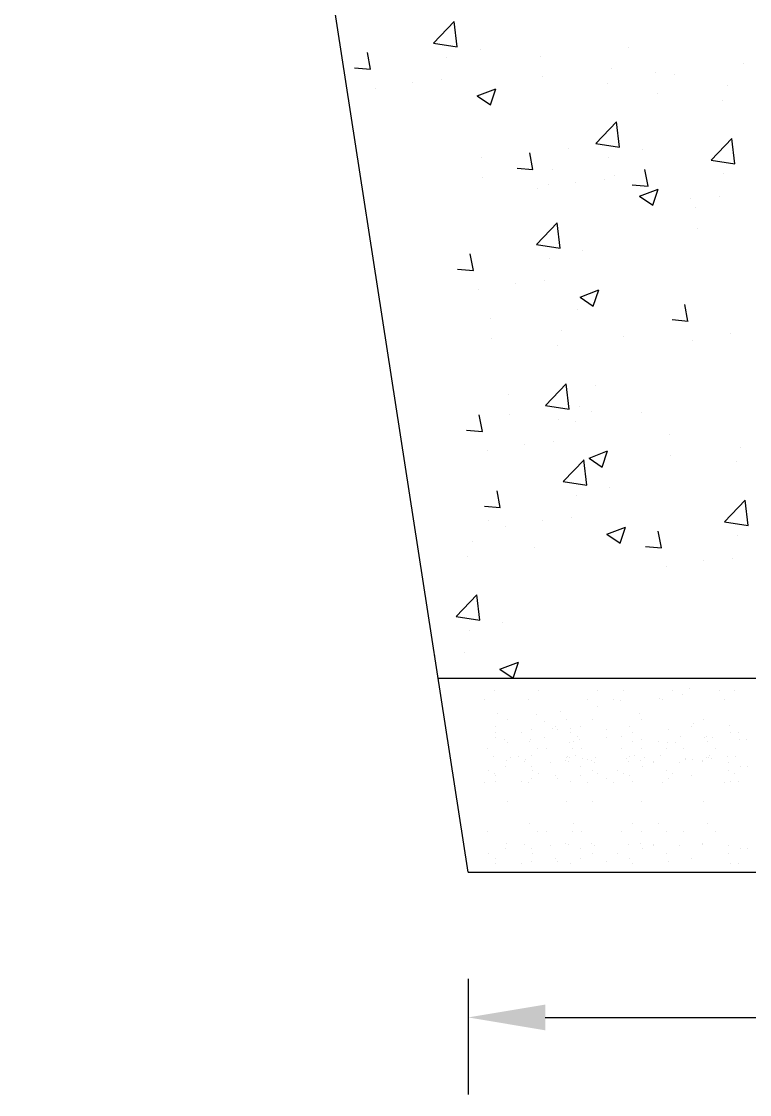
# Model space of a CAD drawing. Header units: millimetres. Extents: x 2 to 5882, y 1831 to 3462.
# Drawn here: x 5561.45 to 5580.34, y 2622.51 to 2650.34 of the extents above; entities that cross this region are included whole.
import ezdxf

# ---------------------------------------------------------------- set-up
doc = ezdxf.new("R2010")
doc.units = ezdxf.units.MM
doc.layers.add('尺寸标注', color=4, linetype='Continuous')
doc.layers.add('标注', color=4, linetype='Continuous')

# ---------------------------------------------------------------- blocks, each defined once
blk = doc.blocks.new('DIM')
at = {"layer": '尺寸标注', "ltscale": 0.01}
blk.add_solid([(-1, -0.167), (-1, 0.167), (0, 0)], dxfattribs=at)

msp = doc.modelspace()

# ---------------------------------------------------------------- linework, layer by layer
at = {"color": 1}
for p, q in [((5573.03796, 2628.27674), (5561.44906, 2703.23774)), ((5572.2603, 2633.30691), (5601.05889, 2633.30691)), ((5573.03796, 2628.27674), (5600.28123, 2628.27674))]:
    msp.add_line(p, q, dxfattribs=at)
at = {"layer": '尺寸标注', "color": 7}
for p, q in [((5572.13777, 2649.77681), (5572.67546, 2650.33721)), ((5572.75106, 2649.68172), (5572.67479, 2650.33733)), ((5572.13777, 2649.77681), (5572.75173, 2649.68159)), ((5570.50295, 2649.09883), (5570.42312, 2649.53155)), ((5573.3449, 2649.62442), (5573.3449, 2649.62442)), ((5577.18969, 2649.67281), (5577.18969, 2649.67281)), ((5572.47055, 2649.41387), (5572.47055, 2649.41387)), ((5574.92212, 2649.43808), (5574.92212, 2649.43808)), ((5580.17696, 2649.24522), (5580.17696, 2649.24522)), ((5570.09098, 2649.13491), (5570.5036, 2649.09881)), ((5574.96007, 2648.90121), (5574.96007, 2648.90121)), ((5576.7682, 2649.10974), (5576.7682, 2649.10974)), ((5577.9094, 2649.01049), (5577.9094, 2649.01049)), ((5578.38459, 2648.95416), (5578.38459, 2648.95416)), ((5570.62661, 2648.60609), (5570.62661, 2648.60609)), ((5571.60254, 2648.76598), (5571.60254, 2648.76598)), ((5572.35481, 2648.83361), (5572.35481, 2648.83361)), ((5576.65639, 2648.72664), (5576.65639, 2648.72664)), ((5579.75547, 2648.68215), (5579.75547, 2648.68215)), ((5573.2705, 2648.41012), (5573.75386, 2648.59567)), ((5573.2705, 2648.41012), (5573.61389, 2648.1785)), ((5573.61322, 2648.17851), (5573.7532, 2648.59568)), ((5577.94734, 2648.47362), (5577.94734, 2648.47362)), ((5579.64367, 2648.29905), (5579.64367, 2648.29905)), ((5576.35147, 2647.17458), (5576.88917, 2647.73498)), ((5576.96476, 2647.07948), (5576.88849, 2647.7351)), ((5579.33874, 2646.74699), (5579.87644, 2647.30739)), ((5579.95204, 2646.65189), (5579.87577, 2647.30751)), ((5575.64664, 2647.05506), (5575.64664, 2647.05506)), ((5576.35147, 2647.17458), (5576.96544, 2647.07936)), ((5577.5586, 2647.02219), (5577.5586, 2647.02219)), ((5573.37907, 2646.82033), (5573.37907, 2646.82033)), ((5574.71665, 2646.49659), (5574.63683, 2646.92932)), ((5576.68425, 2646.81164), (5576.68425, 2646.81164)), ((5579.33874, 2646.74699), (5579.95271, 2646.65177)), ((5574.30468, 2646.53268), (5574.71731, 2646.49658)), ((5575.22515, 2646.492), (5575.22515, 2646.492)), ((5577.70392, 2646.069), (5577.6241, 2646.50173)), ((5579.67153, 2646.38405), (5579.67153, 2646.38405)), ((5573.41702, 2646.28347), (5573.41702, 2646.28347)), ((5575.11335, 2646.1089), (5575.11335, 2646.1089)), ((5575.81625, 2646.16374), (5575.81625, 2646.16374)), ((5576.56852, 2646.23138), (5576.56852, 2646.23138)), ((5576.84154, 2646.33642), (5576.84154, 2646.33642)), ((5577.29195, 2646.10509), (5577.70458, 2646.06899)), ((5574.84032, 2646.00385), (5574.84032, 2646.00385)), ((5577.4842, 2645.80789), (5577.96757, 2645.99343)), ((5577.82693, 2645.57628), (5577.9669, 2645.99345)), ((5577.4842, 2645.80789), (5577.82759, 2645.57627)), ((5577.82759, 2645.57627), (5577.82759, 2645.57627)), ((5578.80352, 2645.73615), (5578.80352, 2645.73615)), ((5579.55579, 2645.80379), (5579.55579, 2645.80379)), ((5578.94619, 2645.51151), (5578.94619, 2645.51151)), ((5574.80842, 2644.55684), (5575.34612, 2645.11723)), ((5575.42171, 2644.46174), (5575.34544, 2645.11735)), ((5578.98413, 2644.97465), (5578.98413, 2644.97465)), ((5574.80842, 2644.55684), (5575.42239, 2644.46162)), ((5573.1736, 2643.87885), (5573.09378, 2644.31157)), ((5575.1412, 2644.19389), (5575.1412, 2644.19389)), ((5576.01555, 2644.40444), (5576.01555, 2644.40444)), ((5572.76163, 2643.91493), (5573.17426, 2643.87883)), ((5575.02547, 2643.61363), (5575.02547, 2643.61363)), ((5573.29727, 2643.38611), (5573.29727, 2643.38611)), ((5574.2732, 2643.546), (5574.2732, 2643.546)), ((5575.94115, 2643.19014), (5576.42452, 2643.37569)), ((5576.28388, 2642.95853), (5576.42385, 2643.3757)), ((5575.94115, 2643.19014), (5576.28454, 2642.95852)), ((5575.87887, 2642.87908), (5575.87887, 2642.87908)), ((5578.74072, 2642.57003), (5578.6609, 2643.00275)), ((5573.6113, 2642.64435), (5573.6113, 2642.64435)), ((5578.32875, 2642.60611), (5578.74138, 2642.57001)), ((5575.45738, 2642.31601), (5575.45738, 2642.31601)), ((5579.84032, 2642.23718), (5579.84032, 2642.23718)), ((5573.64925, 2642.10748), (5573.64925, 2642.10748)), ((5575.34558, 2641.93291), (5575.34558, 2641.93291)), ((5577.07377, 2642.16043), (5577.07377, 2642.16043)), ((5578.86439, 2642.07729), (5578.86439, 2642.07729)), ((5575.04065, 2640.38085), (5575.57835, 2640.94125)), ((5575.65394, 2640.28575), (5575.57767, 2640.94137)), ((5576.34333, 2640.90708), (5576.34333, 2640.90708)), ((5574.07576, 2640.67235), (5574.07576, 2640.67235)), ((5575.04065, 2640.38085), (5575.65462, 2640.28563)), ((5575.92184, 2640.34402), (5575.92184, 2640.34402)), ((5573.40583, 2639.70286), (5573.32601, 2640.13559)), ((5574.11371, 2640.13549), (5574.11371, 2640.13549)), ((5575.37343, 2640.01791), (5575.37343, 2640.01791)), ((5576.24778, 2640.22846), (5576.24778, 2640.22846)), ((5577.53823, 2640.18844), (5577.53823, 2640.18844)), ((5572.99386, 2639.73895), (5573.40649, 2639.70285)), ((5575.81003, 2639.96092), (5575.81003, 2639.96092)), ((5575.2577, 2639.43765), (5575.2577, 2639.43765)), ((5578.25592, 2639.62836), (5578.25592, 2639.62836)), ((5573.5295, 2639.21013), (5573.5295, 2639.21013)), ((5574.50543, 2639.37002), (5574.50543, 2639.37002)), ((5576.17338, 2639.01416), (5576.65675, 2639.1997)), ((5576.51611, 2638.78255), (5576.65608, 2639.19972)), ((5580.102, 2639.30002), (5580.102, 2639.30002)), ((5575.50511, 2638.40886), (5576.04281, 2638.96925)), ((5576.1184, 2638.31376), (5576.04213, 2638.96937)), ((5576.17338, 2639.01416), (5576.51677, 2638.78254)), ((5578.29387, 2639.0915), (5578.29387, 2639.0915)), ((5579.9902, 2638.91692), (5579.9902, 2638.91692)), ((5575.50511, 2638.40886), (5576.11908, 2638.31364)), ((5573.87029, 2637.73087), (5573.79047, 2638.16359)), ((5575.83789, 2638.04591), (5575.83789, 2638.04591)), ((5576.71224, 2638.25647), (5576.71224, 2638.25647)), ((5573.45832, 2637.76695), (5573.87095, 2637.73085)), ((5579.68527, 2637.36486), (5580.22297, 2637.92526)), ((5580.29856, 2637.26977), (5580.22229, 2637.92538)), ((5573.56606, 2637.40345), (5573.56606, 2637.40345)), ((5573.99396, 2637.23813), (5573.99396, 2637.23813)), ((5574.96989, 2637.39802), (5574.96989, 2637.39802)), ((5575.72216, 2637.46565), (5575.72216, 2637.46565)), ((5576.63784, 2637.04216), (5577.12121, 2637.22771)), ((5576.98057, 2636.81056), (5577.12054, 2637.22772)), ((5579.68527, 2637.36486), (5580.29924, 2637.26964)), ((5576.63784, 2637.04216), (5576.98123, 2636.81054)), ((5578.05045, 2636.68688), (5577.97063, 2637.1196)), ((5580.01805, 2637.00192), (5580.01805, 2637.00192)), ((5573.14457, 2636.84039), (5573.14457, 2636.84039)), ((5574.76097, 2636.68481), (5574.76097, 2636.68481)), ((5577.63848, 2636.72296), (5578.05111, 2636.68686)), ((5573.03277, 2636.45729), (5573.03277, 2636.45729)), ((5579.90232, 2636.42166), (5579.90232, 2636.42166)), ((5578.17412, 2636.19414), (5578.17412, 2636.19414)), ((5579.15005, 2636.35403), (5579.15005, 2636.35403)), ((5572.72784, 2634.90523), (5573.26554, 2635.46562)), ((5573.34114, 2634.81013), (5573.26487, 2635.46574)), ((5572.72784, 2634.90523), (5573.34181, 2634.81001)), ((5573.93497, 2634.75284), (5573.93497, 2634.75284)), ((5573.06062, 2634.54228), (5573.06062, 2634.54228)), ((5572.19262, 2633.89439), (5572.19262, 2633.89439)), ((5572.94489, 2633.96202), (5572.94489, 2633.96202)), ((5573.86057, 2633.53853), (5574.34394, 2633.72408)), ((5574.2033, 2633.30693), (5574.34328, 2633.72409)), ((5573.86057, 2633.53853), (5574.20396, 2633.30691)), ((5578.78312, 2633.03053), (5578.78312, 2633.03053)), ((5573.4535, 2632.74548), (5573.4535, 2632.74548)), ((5573.72658, 2632.97738), (5573.72658, 2632.97738)), ((5574.59117, 2632.74548), (5574.59117, 2632.74548)), ((5574.86425, 2632.97738), (5574.86425, 2632.97738)), ((5576.13037, 2632.74548), (5576.13037, 2632.74548)), ((5576.40345, 2632.97738), (5576.40345, 2632.97738)), ((5576.79958, 2632.74548), (5576.79958, 2632.74548)), ((5577.07266, 2632.97738), (5577.07266, 2632.97738)), ((5577.99673, 2632.78975), (5577.99673, 2632.78975)), ((5578.07109, 2632.74548), (5578.07109, 2632.74548)), ((5578.34417, 2632.97738), (5578.34417, 2632.97738)), ((5578.6106, 2632.87056), (5578.6106, 2632.87056)), ((5579.5694, 2632.99679), (5579.5694, 2632.99679)), ((5579.67721, 2632.74548), (5579.67721, 2632.74548)), ((5579.95029, 2632.97738), (5579.95029, 2632.97738)), ((5576.39483, 2632.57885), (5576.39483, 2632.57885)), ((5576.98199, 2632.71846), (5576.98199, 2632.71846)), ((5573.80663, 2632.39495), (5573.80663, 2632.39495)), ((5574.05238, 2632.23937), (5574.05238, 2632.23937)), ((5574.82216, 2632.37181), (5574.82216, 2632.37181)), ((5575.02044, 2632.19463), (5575.02044, 2632.19463)), ((5575.43603, 2632.45262), (5575.43603, 2632.45262)), ((5575.59158, 2632.23937), (5575.59158, 2632.23937)), ((5576.26079, 2632.23937), (5576.26079, 2632.23937)), ((5577.47933, 2632.40163), (5577.47933, 2632.40163)), ((5577.53231, 2632.23937), (5577.53231, 2632.23937)), ((5579.13842, 2632.23937), (5579.13842, 2632.23937)), ((5573.75435, 2632.04988), (5573.75435, 2632.04988)), ((5574.67969, 2631.96906), (5574.67969, 2631.96906)), ((5575.23782, 2631.99544), (5575.23782, 2631.99544)), ((5575.29356, 2632.04988), (5575.29356, 2632.04988)), ((5575.3489, 2631.96906), (5575.3489, 2631.96906)), ((5575.6996, 2632.00976), (5575.6996, 2632.00976)), ((5575.96277, 2632.04988), (5575.96277, 2632.04988)), ((5576.62041, 2631.96906), (5576.62041, 2631.96906)), ((5577.23428, 2632.04988), (5577.23428, 2632.04988)), ((5578.22653, 2631.96906), (5578.22653, 2631.96906)), ((5578.8404, 2632.04988), (5578.8404, 2632.04988)), ((5578.88492, 2632.12452), (5578.88492, 2632.12452)), ((5579.80915, 2632.09035), (5579.80915, 2632.09035)), ((5573.747, 2631.75817), (5573.747, 2631.75817)), ((5573.75891, 2631.905), (5573.75891, 2631.905)), ((5573.97629, 2631.70581), (5573.97629, 2631.70581)), ((5574.05971, 2631.63194), (5574.05971, 2631.63194)), ((5574.42812, 2631.905), (5574.42812, 2631.905)), ((5574.62735, 2631.66985), (5574.62735, 2631.66985)), ((5574.6455, 2631.70581), (5574.6455, 2631.70581)), ((5575.01851, 2631.75817), (5575.01851, 2631.75817)), ((5575.66583, 2631.63194), (5575.66583, 2631.63194)), ((5575.69963, 2631.905), (5575.69963, 2631.905)), ((5575.76501, 2631.66985), (5575.76501, 2631.66985)), ((5575.87075, 2631.80072), (5575.87075, 2631.80072)), ((5575.91701, 2631.70581), (5575.91701, 2631.70581)), ((5576.62463, 2631.75817), (5576.62463, 2631.75817)), ((5577.00842, 2631.80072), (5577.00842, 2631.80072)), ((5577.30422, 2631.66985), (5577.30422, 2631.66985)), ((5577.30575, 2631.905), (5577.30575, 2631.905)), ((5577.52313, 2631.70581), (5577.52313, 2631.70581)), ((5577.97343, 2631.66985), (5577.97343, 2631.66985)), ((5578.20885, 2631.63194), (5578.20885, 2631.63194)), ((5578.40962, 2631.63194), (5578.40962, 2631.63194)), ((5578.54762, 2631.80072), (5578.54762, 2631.80072)), ((5579.16765, 2631.75817), (5579.16765, 2631.75817)), ((5579.21683, 2631.80072), (5579.21683, 2631.80072)), ((5579.24494, 2631.66985), (5579.24494, 2631.66985)), ((5579.36842, 2631.75817), (5579.36842, 2631.75817)), ((5579.84878, 2631.905), (5579.84878, 2631.905)), ((5580.04955, 2631.905), (5580.04955, 2631.905)), ((5580.06616, 2631.70581), (5580.06616, 2631.70581)), ((5580.26693, 2631.70581), (5580.26693, 2631.70581)), ((5573.52901, 2631.48159), (5573.52901, 2631.48159)), ((5574.84473, 2631.47066), (5574.84473, 2631.47066)), ((5575.06821, 2631.48159), (5575.06821, 2631.48159)), ((5575.73742, 2631.48159), (5575.73742, 2631.48159)), ((5575.98239, 2631.47066), (5575.98239, 2631.47066)), ((5577.00894, 2631.48159), (5577.00894, 2631.48159)), ((5577.5216, 2631.47066), (5577.5216, 2631.47066)), ((5578.19081, 2631.47066), (5578.19081, 2631.47066)), ((5578.61505, 2631.48159), (5578.61505, 2631.48159)), ((5579.46232, 2631.47066), (5579.46232, 2631.47066)), ((5573.68324, 2631.28772), (5573.68324, 2631.28772)), ((5574.02634, 2631.16475), (5574.02634, 2631.16475)), ((5574.12667, 2631.23719), (5574.12667, 2631.23719)), ((5574.35245, 2631.28772), (5574.35245, 2631.28772)), ((5574.50943, 2631.13362), (5574.50943, 2631.13362)), ((5574.51951, 2631.19782), (5574.51951, 2631.19782)), ((5574.67907, 2631.29439), (5574.67907, 2631.29439)), ((5575.17739, 2631.11676), (5575.17739, 2631.11676)), ((5575.56555, 2631.16475), (5575.56555, 2631.16475)), ((5575.59702, 2631.25435), (5575.59702, 2631.25435)), ((5575.62396, 2631.28772), (5575.62396, 2631.28772)), ((5575.6471, 2631.13362), (5575.6471, 2631.13362)), ((5575.66587, 2631.23719), (5575.66587, 2631.23719)), ((5575.81673, 2631.29439), (5575.81673, 2631.29439)), ((5576.00591, 2631.22272), (5576.00591, 2631.22272)), ((5576.12563, 2631.19782), (5576.12563, 2631.19782)), ((5576.23475, 2631.16475), (5576.23475, 2631.16475)), ((5576.31505, 2631.11676), (5576.31505, 2631.11676)), ((5576.33508, 2631.23719), (5576.33508, 2631.23719)), ((5577.14358, 2631.22272), (5577.14358, 2631.22272)), ((5577.1863, 2631.13362), (5577.1863, 2631.13362)), ((5577.23008, 2631.28772), (5577.23008, 2631.28772)), ((5577.35594, 2631.29439), (5577.35594, 2631.29439)), ((5577.50627, 2631.16475), (5577.50627, 2631.16475)), ((5577.6066, 2631.23719), (5577.6066, 2631.23719)), ((5577.85426, 2631.11676), (5577.85426, 2631.11676)), ((5577.85551, 2631.13362), (5577.85551, 2631.13362)), ((5578.02515, 2631.29439), (5578.02515, 2631.29439)), ((5578.52347, 2631.11676), (5578.52347, 2631.11676)), ((5578.66866, 2631.19782), (5578.66866, 2631.19782)), ((5578.68278, 2631.22272), (5578.68278, 2631.22272)), ((5578.86943, 2631.19782), (5578.86943, 2631.19782)), ((5579.11238, 2631.16475), (5579.11238, 2631.16475)), ((5579.12703, 2631.13362), (5579.12703, 2631.13362)), ((5579.21271, 2631.23719), (5579.21271, 2631.23719)), ((5579.26972, 2631.26102), (5579.26972, 2631.26102)), ((5579.29666, 2631.29439), (5579.29666, 2631.29439)), ((5579.35199, 2631.22272), (5579.35199, 2631.22272)), ((5579.77311, 2631.28772), (5579.77311, 2631.28772)), ((5579.79498, 2631.11676), (5579.79498, 2631.11676)), ((5579.97388, 2631.28772), (5579.97388, 2631.28772)), ((5573.57549, 2630.90586), (5573.57549, 2630.90586)), ((5573.72658, 2630.83803), (5573.72658, 2630.83803)), ((5574.00098, 2631.01885), (5574.00098, 2631.01885)), ((5574.67019, 2631.01885), (5574.67019, 2631.01885)), ((5574.71315, 2630.90586), (5574.71315, 2630.90586)), ((5574.86425, 2630.83803), (5574.86425, 2630.83803)), ((5575.9417, 2631.01885), (5575.9417, 2631.01885)), ((5576.25236, 2630.90586), (5576.25236, 2630.90586)), ((5576.40345, 2630.83803), (5576.40345, 2630.83803)), ((5576.92157, 2630.90586), (5576.92157, 2630.90586)), ((5577.07266, 2630.83803), (5577.07266, 2630.83803)), ((5577.54782, 2631.01885), (5577.54782, 2631.01885)), ((5578.19308, 2630.90586), (5578.19308, 2630.90586)), ((5578.34417, 2630.83803), (5578.34417, 2630.83803)), ((5579.7992, 2630.90586), (5579.7992, 2630.90586)), ((5579.95029, 2630.83803), (5579.95029, 2630.83803)), ((5580.09085, 2631.01885), (5580.09085, 2631.01885)), ((5580.29161, 2631.01885), (5580.29161, 2631.01885)), ((5573.4535, 2630.60613), (5573.4535, 2630.60613)), ((5573.75435, 2630.77963), (5573.75435, 2630.77963)), ((5573.75891, 2630.63476), (5573.75891, 2630.63476)), ((5574.42812, 2630.63476), (5574.42812, 2630.63476)), ((5574.59117, 2630.60613), (5574.59117, 2630.60613)), ((5574.67969, 2630.69882), (5574.67969, 2630.69882)), ((5575.29356, 2630.77963), (5575.29356, 2630.77963)), ((5575.3489, 2630.69882), (5575.3489, 2630.69882)), ((5575.69963, 2630.63476), (5575.69963, 2630.63476)), ((5575.96277, 2630.77963), (5575.96277, 2630.77963)), ((5576.13037, 2630.60613), (5576.13037, 2630.60613)), ((5576.62041, 2630.69882), (5576.62041, 2630.69882)), ((5576.79958, 2630.60613), (5576.79958, 2630.60613)), ((5577.23428, 2630.77963), (5577.23428, 2630.77963)), ((5577.30575, 2630.63476), (5577.30575, 2630.63476)), ((5578.07109, 2630.60613), (5578.07109, 2630.60613)), ((5578.22653, 2630.69882), (5578.22653, 2630.69882)), ((5578.8404, 2630.77963), (5578.8404, 2630.77963)), ((5579.67721, 2630.60613), (5579.67721, 2630.60613)), ((5579.84878, 2630.63476), (5579.84878, 2630.63476)), ((5580.04955, 2630.63476), (5580.04955, 2630.63476)), ((5574.05238, 2630.10002), (5574.05238, 2630.10002)), ((5575.59158, 2630.10002), (5575.59158, 2630.10002)), ((5576.26079, 2630.10002), (5576.26079, 2630.10002)), ((5577.53231, 2630.10002), (5577.53231, 2630.10002)), ((5579.13842, 2630.10002), (5579.13842, 2630.10002)), ((5574.62735, 2629.5305), (5574.62735, 2629.5305)), ((5575.76501, 2629.5305), (5575.76501, 2629.5305)), ((5577.30422, 2629.5305), (5577.30422, 2629.5305)), ((5577.97343, 2629.5305), (5577.97343, 2629.5305)), ((5579.24494, 2629.5305), (5579.24494, 2629.5305)), ((5573.52901, 2629.34224), (5573.52901, 2629.34224)), ((5574.84473, 2629.33131), (5574.84473, 2629.33131)), ((5575.06821, 2629.34224), (5575.06821, 2629.34224)), ((5575.73742, 2629.34224), (5575.73742, 2629.34224)), ((5575.98239, 2629.33131), (5575.98239, 2629.33131)), ((5577.00894, 2629.34224), (5577.00894, 2629.34224)), ((5577.5216, 2629.33131), (5577.5216, 2629.33131)), ((5578.19081, 2629.33131), (5578.19081, 2629.33131)), ((5578.61505, 2629.34224), (5578.61505, 2629.34224)), ((5579.46232, 2629.33131), (5579.46232, 2629.33131)), ((5574.00098, 2628.8795), (5574.00098, 2628.8795)), ((5574.02634, 2629.0254), (5574.02634, 2629.0254)), ((5574.50943, 2628.99426), (5574.50943, 2628.99426)), ((5574.67019, 2628.8795), (5574.67019, 2628.8795)), ((5575.17739, 2628.9774), (5575.17739, 2628.9774)), ((5575.56555, 2629.0254), (5575.56555, 2629.0254)), ((5575.6471, 2628.99426), (5575.6471, 2628.99426)), ((5575.9417, 2628.8795), (5575.9417, 2628.8795)), ((5576.23475, 2629.0254), (5576.23475, 2629.0254)), ((5576.31505, 2628.9774), (5576.31505, 2628.9774)), ((5577.1863, 2628.99426), (5577.1863, 2628.99426)), ((5577.50627, 2629.0254), (5577.50627, 2629.0254)), ((5577.54782, 2628.8795), (5577.54782, 2628.8795)), ((5577.85426, 2628.9774), (5577.85426, 2628.9774)), ((5577.85551, 2628.99426), (5577.85551, 2628.99426)), ((5578.52347, 2628.9774), (5578.52347, 2628.9774)), ((5579.11238, 2629.0254), (5579.11238, 2629.0254)), ((5579.12703, 2628.99426), (5579.12703, 2628.99426)), ((5579.79498, 2628.9774), (5579.79498, 2628.9774)), ((5580.09085, 2628.8795), (5580.09085, 2628.8795)), ((5580.29161, 2628.8795), (5580.29161, 2628.8795)), ((5573.57549, 2628.76651), (5573.57549, 2628.76651)), ((5573.75435, 2628.64028), (5573.75435, 2628.64028)), ((5574.71315, 2628.76651), (5574.71315, 2628.76651)), ((5575.29356, 2628.64028), (5575.29356, 2628.64028)), ((5575.96277, 2628.64028), (5575.96277, 2628.64028)), ((5576.25236, 2628.76651), (5576.25236, 2628.76651)), ((5576.92157, 2628.76651), (5576.92157, 2628.76651)), ((5577.23428, 2628.64028), (5577.23428, 2628.64028)), ((5578.19308, 2628.76651), (5578.19308, 2628.76651)), ((5578.8404, 2628.64028), (5578.8404, 2628.64028)), ((5579.7992, 2628.76651), (5579.7992, 2628.76651)), ((5573.75891, 2628.4954), (5573.75891, 2628.4954)), ((5574.42812, 2628.4954), (5574.42812, 2628.4954)), ((5574.67969, 2628.55946), (5574.67969, 2628.55946)), ((5575.3489, 2628.55946), (5575.3489, 2628.55946)), ((5575.69963, 2628.4954), (5575.69963, 2628.4954)), ((5576.62041, 2628.55946), (5576.62041, 2628.55946)), ((5577.30575, 2628.4954), (5577.30575, 2628.4954)), ((5578.22653, 2628.55946), (5578.22653, 2628.55946)), ((5579.84878, 2628.4954), (5579.84878, 2628.4954)), ((5580.04955, 2628.4954), (5580.04955, 2628.4954))]:
    msp.add_line(p, q, dxfattribs=at)
at = {"layer": '标注'}
for p, q in [((5573.03796, 2625.5072), (5573.03796, 2622.5072)), ((5575.03796, 2624.5072), (5598.28123, 2624.5072))]:
    msp.add_line(p, q, dxfattribs=at)

# ---------------------------------------------------------------- block references
at = {"layer": '标注', "xscale": 2, "yscale": 2, "zscale": 2, "rotation": 180}
msp.add_blockref('DIM', (5573.03796, 2624.5072), dxfattribs=at)

doc.saveas('drawing.dxf')
